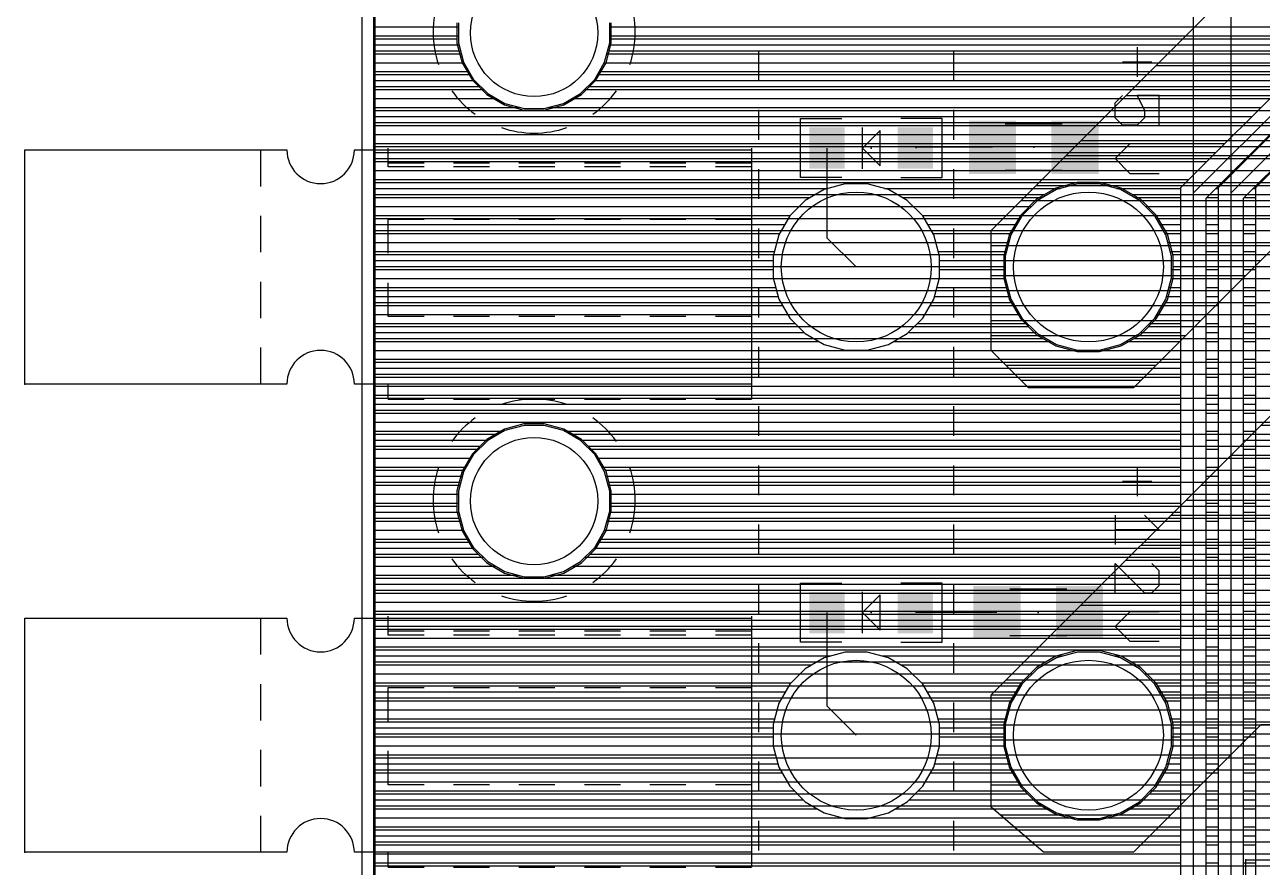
# Model space of a CAD drawing. Extents: x -0.45 to 6.54, y 0 to 7.98.
# Drawn here: x -0.45 to 1.202, y 5.31 to 6.435 of the extents above; entities that cross this region are included whole.
import ezdxf

# ---------------------------------------------------------------- set-up
doc = ezdxf.new("R2010")
doc.units = 0
for name, color, linetype in [('1', 22, 'CONTINUOUS'), ('15', 2, 'CONTINUOUS'), ('16', 175, 'CONTINUOUS'), ('17', 4, 'CONTINUOUS'), ('2', 3, 'CONTINUOUS'), ('20', 6, 'CONTINUOUS'), ('21', 253, 'CONTINUOUS'), ('23', 7, 'CONTINUOUS'), ('49', 253, 'CONTINUOUS'), ('51', 253, 'CONTINUOUS')]:
    doc.layers.add(name, color=color, linetype=linetype)

# ---------------------------------------------------------------- blocks, each defined once
blk = doc.blocks.new('RECT')
blk.add_solid([(-0.5, -0.5), (0.5, -0.5), (-0.5, 0.5), (0.5, 0.5)])
blk = doc.blocks.new('ROUNDP')
blk.add_circle((0, 0), 0.5)

msp = doc.modelspace()

# ---------------------------------------------------------------- linework, layer by layer
at = {"layer": '1'}
for p, q in [((0.84, 6.16), (1.19, 6.51)), ((1.1, 6.42), (1.742, 6.42)), ((1.08, 6.4), (1.762, 6.4)), ((1.06, 6.38), (1.774, 6.38)), ((1.04, 6.36), (1.774, 6.36)), ((1.02, 6.34), (1.774, 6.34)), ((1, 6.32), (1.774, 6.32)), ((0.98, 6.3), (1.774, 6.3)), ((0.96, 6.28), (1.772, 6.28)), ((0.620945, 6.27), (0.620945, 6.150305)), ((0.740055, 6.271), (0.739055, 6.27)), ((0.841882, 6.271), (0.740055, 6.271)), ((0.94, 6.26), (1.752, 6.26)), ((0.92, 6.24), (1.732, 6.24)), ((1.31, 6.23), (1.03, 5.95)), ((0.9, 6.22), (1.3, 6.22)), ((0.88, 6.2), (1.28, 6.2)), ((0.86, 6.18), (1.26, 6.18)), ((0.620945, 6.150305), (0.66, 6.11125)), ((0.84, 6), (0.84, 6.16)), ((0.84, 6.16), (1.24, 6.16)), ((0.84, 6.14), (1.22, 6.14)), ((0.84, 6.12), (1.2, 6.12)), ((0.84, 6.1), (1.18, 6.1)), ((0.84, 6.08), (1.16, 6.08)), ((0.84, 6.06), (1.14, 6.06)), ((0.84, 6.04), (1.12, 6.04)), ((0.84, 6.02), (1.1, 6.02)), ((0.89, 5.95), (0.84, 6)), ((0.84, 6), (1.08, 6)), ((0.86, 5.98), (1.06, 5.98)), ((0.84, 5.54), (1.25, 5.95)), ((0.88, 5.96), (1.04, 5.96)), ((1.03, 5.95), (0.89, 5.95)), ((1.2, 5.9), (1.64, 5.9)), ((1.18, 5.88), (1.66, 5.88)), ((1.16, 5.86), (1.68, 5.86)), ((1.14, 5.84), (1.7, 5.84)), ((1.12, 5.82), (1.72, 5.82)), ((1.1, 5.8), (1.74, 5.8)), ((1.08, 5.78), (1.76, 5.78)), ((1.06, 5.76), (1.774, 5.76)), ((1.04, 5.74), (1.774, 5.74)), ((1.02, 5.72), (1.774, 5.72)), ((1, 5.7), (1.774, 5.7)), ((0.98, 5.68), (1.774, 5.68)), ((0.620945, 5.65), (0.620945, 5.525305)), ((0.847882, 5.65), (0.739055, 5.65)), ((0.96, 5.66), (1.754, 5.66)), ((0.94, 5.64), (1.734, 5.64)), ((0.92, 5.62), (1.714, 5.62)), ((0.9, 5.6), (1.694, 5.6)), ((0.88, 5.58), (1.674, 5.58)), ((0.86, 5.56), (1.654, 5.56)), ((0.84, 5.39), (0.84, 5.54)), ((0.84, 5.54), (1.634, 5.54)), ((0.620945, 5.525305), (0.66, 5.48625)), ((0.84, 5.52), (1.614, 5.52)), ((0.84, 5.5), (1.594, 5.5)), ((1.2, 5.5), (1.03, 5.33)), ((1.594, 5.5), (1.2, 5.5)), ((0.84, 5.48), (1.18, 5.48)), ((0.84, 5.46), (1.16, 5.46)), ((0.84, 5.44), (1.14, 5.44)), ((0.84, 5.42), (1.12, 5.42)), ((0.84, 5.4), (1.1, 5.4)), ((0.91, 5.33), (0.84, 5.39)), ((0.851667, 5.38), (1.08, 5.38)), ((0.875, 5.36), (1.06, 5.36)), ((0.898333, 5.34), (1.04, 5.34)), ((1.03, 5.33), (0.91, 5.33))]:
    msp.add_line(p, q, dxfattribs=at)
at = {"layer": '15'}
for p, q in [((1.11, 7.44), (1.11, 0.75)), ((1.16, 7.41), (1.16, 1.38))]:
    msp.add_line(p, q, dxfattribs=at)
at = {"layer": '16'}
for p, q in [((0.018, 0.2), (0.018, 7.78)), ((0.018, 6.432), (0.127, 6.432)), ((0.127, 6.43731), (0.127, 6.41019)), ((0.333, 6.41019), (0.333, 6.43731)), ((0.333, 6.432), (6.362, 6.432)), ((0.018, 6.416), (0.127, 6.416)), ((0.127, 6.41019), (0.134019, 6.383993)), ((0.325981, 6.383993), (0.333, 6.41019)), ((0.333, 6.416), (6.362, 6.416)), ((0.018, 6.4), (0.12973, 6.4)), ((0.330269, 6.4), (6.362, 6.4)), ((0.018, 6.384), (0.134017, 6.384)), ((0.134019, 6.383993), (0.147579, 6.360507)), ((0.31242, 6.360507), (0.325981, 6.383993)), ((0.325982, 6.384), (6.362, 6.384)), ((0.018, 6.368), (0.143253, 6.368)), ((0.147579, 6.360507), (0.166757, 6.341329)), ((0.293243, 6.341329), (0.31242, 6.360507)), ((0.316747, 6.368), (6.362, 6.368)), ((0.018, 6.352), (0.156086, 6.352)), ((0.303914, 6.352), (6.362, 6.352)), ((0.018, 6.336), (0.175987, 6.336)), ((0.166757, 6.341329), (0.190243, 6.327769)), ((0.190243, 6.327769), (0.21644, 6.32075)), ((0.24356, 6.32075), (0.269757, 6.327769)), ((0.269757, 6.327769), (0.293243, 6.341329)), ((0.284012, 6.336), (6.362, 6.336)), ((0.018, 6.32), (6.362, 6.32)), ((0.21644, 6.32075), (0.24356, 6.32075)), ((0.018, 6.304), (6.362, 6.304)), ((0.018, 6.288), (6.362, 6.288)), ((0.018, 6.272), (6.362, 6.272)), ((0.018, 6.256), (6.362, 6.256)), ((0.018, 6.24), (6.362, 6.24)), ((0.018, 6.224), (0.954191, 6.224)), ((0.926384, 6.216549), (0.900616, 6.201672)), ((0.955123, 6.22425), (0.926384, 6.216549)), ((0.984877, 6.22425), (0.955123, 6.22425)), ((1.013616, 6.216549), (0.984877, 6.22425)), ((0.985809, 6.224), (6.362, 6.224)), ((1.039384, 6.201672), (1.013616, 6.216549)), ((0.018, 6.208), (0.911576, 6.208)), ((0.900616, 6.201672), (0.879578, 6.180634)), ((1.028424, 6.208), (1.797695, 6.208)), ((1.060422, 6.180634), (1.039384, 6.201672)), ((0.018, 6.192), (0.890944, 6.192)), ((0.879578, 6.180634), (0.864701, 6.154866)), ((1.049056, 6.192), (1.7915, 6.192)), ((1.075299, 6.154866), (1.060422, 6.180634)), ((0.018, 6.176), (0.876902, 6.176)), ((1.063098, 6.176), (1.794951, 6.176)), ((0.018, 6.16), (0.867665, 6.16)), ((0.864701, 6.154866), (0.857, 6.126127)), ((1.072335, 6.16), (1.899695, 6.16)), ((1.083, 6.126127), (1.075299, 6.154866)), ((0.018, 6.144), (0.861789, 6.144)), ((1.078211, 6.144), (1.8915, 6.144)), ((0.018, 6.128), (0.857502, 6.128)), ((0.857, 6.126127), (0.857, 6.096373)), ((1.082498, 6.128), (1.894122, 6.128)), ((1.083, 6.096373), (1.083, 6.126127)), ((0.018, 6.112), (0.857, 6.112)), ((0.018, 6.096), (0.8571, 6.096)), ((0.857, 6.096373), (0.864701, 6.067634)), ((1.075299, 6.067634), (1.083, 6.096373)), ((1.0829, 6.096), (6.362, 6.096)), ((1.083, 6.112), (1.913124, 6.112)), ((0.018, 6.08), (0.861387, 6.08)), ((1.078613, 6.08), (2.839189, 6.08)), ((0.018, 6.064), (0.866799, 6.064)), ((0.864701, 6.067634), (0.879578, 6.041866)), ((1.060422, 6.041866), (1.075299, 6.067634)), ((1.073201, 6.064), (2.823189, 6.064)), ((0.018, 6.048), (0.876036, 6.048)), ((1.063964, 6.048), (2.817, 6.048)), ((0.018, 6.032), (0.889444, 6.032)), ((0.879578, 6.041866), (0.900616, 6.020828)), ((1.039384, 6.020828), (1.060422, 6.041866)), ((1.050556, 6.032), (2.817, 6.032)), ((0.018, 6.016), (0.908978, 6.016)), ((0.900616, 6.020828), (0.926384, 6.005951)), ((1.013616, 6.005951), (1.039384, 6.020828)), ((1.031022, 6.016), (2.823189, 6.016)), ((0.018, 6), (0.948592, 6)), ((0.926384, 6.005951), (0.955123, 5.99825)), ((0.955123, 5.99825), (0.984877, 5.99825)), ((0.984877, 5.99825), (1.013616, 6.005951)), ((0.991408, 6), (2.839189, 6)), ((0.018, 5.984), (6.362, 5.984)), ((0.018, 5.968), (6.362, 5.968)), ((0.018, 5.952), (6.362, 5.952)), ((0.018, 5.936), (6.362, 5.936)), ((0.018, 5.92), (6.362, 5.92)), ((0.018, 5.904), (6.362, 5.904)), ((0.21644, 5.90175), (0.190243, 5.894731)), ((0.24356, 5.90175), (0.21644, 5.90175)), ((0.269757, 5.894731), (0.24356, 5.90175)), ((0.018, 5.888), (0.178586, 5.888)), ((0.166757, 5.88117), (0.147579, 5.861993)), ((0.190243, 5.894731), (0.166757, 5.88117)), ((0.293243, 5.88117), (0.269757, 5.894731)), ((0.281414, 5.888), (6.362, 5.888)), ((0.31242, 5.861993), (0.293243, 5.88117)), ((0.018, 5.872), (0.157586, 5.872)), ((0.302414, 5.872), (6.362, 5.872)), ((0.018, 5.856), (0.144119, 5.856)), ((0.147579, 5.861993), (0.134019, 5.838507)), ((0.325981, 5.838507), (0.31242, 5.861993)), ((0.315881, 5.856), (6.362, 5.856)), ((0.018, 5.84), (0.134882, 5.84)), ((0.134019, 5.838507), (0.127, 5.81231)), ((0.325118, 5.84), (6.362, 5.84)), ((0.333, 5.81231), (0.325981, 5.838507)), ((0.018, 5.824), (0.130132, 5.824)), ((0.329868, 5.824), (6.362, 5.824)), ((0.018, 5.808), (0.127, 5.808)), ((0.127, 5.81231), (0.127, 5.78519)), ((0.333, 5.78519), (0.333, 5.81231)), ((0.333, 5.808), (6.362, 5.808)), ((0.018, 5.792), (0.127, 5.792)), ((0.127, 5.78519), (0.134019, 5.758993)), ((0.325981, 5.758993), (0.333, 5.78519)), ((0.333, 5.792), (6.362, 5.792)), ((0.018, 5.776), (0.129462, 5.776)), ((0.330537, 5.776), (5.378296, 5.776)), ((0.018, 5.76), (0.13375, 5.76)), ((0.134019, 5.758993), (0.147579, 5.735507)), ((0.31242, 5.735507), (0.325981, 5.758993)), ((0.32625, 5.76), (5.363294, 5.76)), ((0.018, 5.744), (0.142676, 5.744)), ((0.147579, 5.735507), (0.166757, 5.716329)), ((0.293243, 5.716329), (0.31242, 5.735507)), ((0.317324, 5.744), (5.361637, 5.744)), ((0.018, 5.728), (0.155086, 5.728)), ((0.166757, 5.716329), (0.190243, 5.702769)), ((0.269757, 5.702769), (0.293243, 5.716329)), ((0.304914, 5.728), (5.371695, 5.728)), ((0.018, 5.712), (0.174255, 5.712)), ((0.190243, 5.702769), (0.21644, 5.69575)), ((0.24356, 5.69575), (0.269757, 5.702769)), ((0.285744, 5.712), (6.362, 5.712)), ((0.018, 5.696), (0.215507, 5.696)), ((0.21644, 5.69575), (0.24356, 5.69575)), ((0.244493, 5.696), (6.362, 5.696)), ((0.018, 5.68), (6.362, 5.68)), ((0.018, 5.664), (6.362, 5.664)), ((0.018, 5.648), (5.747695, 5.648)), ((0.018, 5.632), (5.7415, 5.632)), ((0.018, 5.616), (2.400655, 5.616)), ((0.018, 5.6), (1.799695, 5.6)), ((0.018, 5.584), (0.913308, 5.584)), ((0.926384, 5.591549), (0.900616, 5.576672)), ((0.955123, 5.59925), (0.926384, 5.591549)), ((0.984877, 5.59925), (0.955123, 5.59925)), ((1.013616, 5.591549), (0.984877, 5.59925)), ((1.039384, 5.576672), (1.013616, 5.591549)), ((1.026692, 5.584), (1.7915, 5.584)), ((0.018, 5.568), (0.891944, 5.568)), ((0.900616, 5.576672), (0.879578, 5.555634)), ((1.060422, 5.555634), (1.039384, 5.576672)), ((1.048056, 5.568), (1.794122, 5.568)), ((0.018, 5.552), (0.87748, 5.552)), ((0.879578, 5.555634), (0.864701, 5.529866)), ((1.075299, 5.529866), (1.060422, 5.555634)), ((1.06252, 5.552), (1.813124, 5.552)), ((0.018, 5.536), (0.868242, 5.536)), ((1.071758, 5.536), (1.885779, 5.536)), ((0.018, 5.52), (0.862057, 5.52)), ((0.864701, 5.529866), (0.857, 5.501127)), ((1.083, 5.501127), (1.075299, 5.529866)), ((1.077943, 5.52), (1.8815, 5.52)), ((0.018, 5.504), (0.85777, 5.504)), ((1.08223, 5.504), (1.885779, 5.504)), ((0.018, 5.488), (0.857, 5.488)), ((0.857, 5.501127), (0.857, 5.471373)), ((1.083, 5.471373), (1.083, 5.501127)), ((1.083, 5.488), (3.394122, 5.488)), ((0.018, 5.472), (0.857, 5.472)), ((0.857, 5.471373), (0.864701, 5.442634)), ((1.075299, 5.442634), (1.083, 5.471373)), ((1.083, 5.472), (3.413124, 5.472)), ((0.018, 5.456), (0.861119, 5.456)), ((1.078881, 5.456), (6.362, 5.456)), ((0.018, 5.44), (0.866221, 5.44)), ((0.864701, 5.442634), (0.879578, 5.416866)), ((1.060422, 5.416866), (1.075299, 5.442634)), ((1.073779, 5.44), (6.362, 5.44)), ((0.018, 5.424), (0.875459, 5.424)), ((1.064541, 5.424), (2.401584, 5.424)), ((0.018, 5.408), (0.888444, 5.408)), ((0.879578, 5.416866), (0.900616, 5.395828)), ((1.039384, 5.395828), (1.060422, 5.416866)), ((1.051556, 5.408), (2.385584, 5.408)), ((0.018, 5.392), (0.907246, 5.392)), ((0.900616, 5.395828), (0.926384, 5.380951)), ((1.013616, 5.380951), (1.039384, 5.395828)), ((1.032754, 5.392), (2.3745, 5.392)), ((0.018, 5.376), (0.94486, 5.376)), ((0.926384, 5.380951), (0.955123, 5.37325)), ((0.955123, 5.37325), (0.984877, 5.37325)), ((0.984877, 5.37325), (1.013616, 5.380951)), ((0.99514, 5.376), (2.3745, 5.376)), ((0.018, 5.36), (2.3745, 5.36)), ((0.018, 5.344), (2.3745, 5.344)), ((0.018, 5.328), (2.387083, 5.328)), ((0.018, 5.312), (2.403083, 5.312))]:
    msp.add_line(p, q, dxfattribs=at)
at = {"layer": '2'}
for p, q in [((0.016, 0.2), (0.016, 7.78)), ((1.372958, 6.497), (1.102958, 6.227)), ((1.38, 6.48), (1.11, 6.21)), ((1.127, 6.202958), (1.387042, 6.463)), ((1.388959, 6.463), (1.143, 6.217042)), ((1.4, 6.45), (1.16, 6.21)), ((0.016, 6.432), (0.129, 6.432)), ((0.129, 6.437047), (0.129, 6.410453)), ((0.331, 6.410453), (0.331, 6.437047)), ((0.331, 6.432), (1.307958, 6.432)), ((1.177, 6.202958), (1.407042, 6.433)), ((1.408959, 6.433), (1.193, 6.217042)), ((0.016, 6.42), (0.129, 6.42)), ((0.129, 6.410453), (0.135883, 6.384765)), ((0.324117, 6.384765), (0.331, 6.410453)), ((0.331, 6.42), (1.295958, 6.42)), ((0.016, 6.408), (0.129657, 6.408)), ((0.016, 6.396), (0.132873, 6.396)), ((0.327127, 6.396), (1.271958, 6.396)), ((0.330343, 6.408), (1.283958, 6.408)), ((0.016, 6.384), (0.136325, 6.384)), ((0.135883, 6.384765), (0.14918, 6.361734)), ((0.31082, 6.361734), (0.324117, 6.384765)), ((0.323675, 6.384), (1.259958, 6.384)), ((0.016, 6.372), (0.143253, 6.372)), ((0.14918, 6.361734), (0.167984, 6.34293)), ((0.292015, 6.34293), (0.31082, 6.361734)), ((0.316747, 6.372), (1.247958, 6.372)), ((0.016, 6.36), (0.150914, 6.36)), ((0.016, 6.348), (0.162914, 6.348)), ((0.297086, 6.348), (1.223958, 6.348)), ((0.309086, 6.36), (1.235958, 6.36)), ((0.016, 6.336), (0.179987, 6.336)), ((0.167984, 6.34293), (0.191015, 6.329633)), ((0.191015, 6.329633), (0.216703, 6.32275)), ((0.243297, 6.32275), (0.268984, 6.329633)), ((0.268984, 6.329633), (0.292015, 6.34293)), ((0.280012, 6.336), (1.211958, 6.336)), ((0.016, 6.324), (0.212038, 6.324)), ((0.016, 6.312), (1.187958, 6.312)), ((0.216703, 6.32275), (0.243297, 6.32275)), ((0.247962, 6.324), (1.199958, 6.324)), ((0.016, 6.3), (1.175958, 6.3)), ((0.016, 6.288), (1.163958, 6.288)), ((0.016, 6.276), (1.151958, 6.276)), ((0.016, 6.264), (1.139958, 6.264)), ((1.188042, 6.264), (1.189959, 6.264)), ((1.200042, 6.276), (1.201959, 6.276)), ((0.016, 6.252), (1.127958, 6.252)), ((1.176042, 6.252), (1.177959, 6.252)), ((0.016, 6.24), (1.115958, 6.24)), ((1.164042, 6.24), (1.165959, 6.24)), ((0.016, 6.228), (1.103958, 6.228)), ((0.016, 6.216), (0.622062, 6.216)), ((0.617156, 6.214685), (0.591844, 6.200072)), ((0.645386, 6.22225), (0.617156, 6.214685)), ((0.674613, 6.22225), (0.645386, 6.22225)), ((0.702844, 6.214685), (0.674613, 6.22225)), ((0.697938, 6.216), (0.932062, 6.216)), ((0.728156, 6.200072), (0.702844, 6.214685)), ((0.927156, 6.214685), (0.901844, 6.200072)), ((0.955386, 6.22225), (0.927156, 6.214685)), ((0.984613, 6.22225), (0.955386, 6.22225)), ((1.012844, 6.214685), (0.984613, 6.22225)), ((1.007938, 6.216), (1.093, 6.216)), ((1.038156, 6.200072), (1.012844, 6.214685)), ((1.102958, 6.227), (1.093, 6.217042)), ((1.093, 6.217042), (1.093, 5.237042)), ((1.140042, 6.216), (1.143, 6.216)), ((1.143, 6.217042), (1.143, 4.577042)), ((1.152042, 6.228), (1.153959, 6.228)), ((1.190042, 6.216), (1.193, 6.216)), ((1.193, 6.217042), (1.193, 4.013459)), ((0.016, 6.204), (0.598648, 6.204)), ((0.591844, 6.200072), (0.571178, 6.179406)), ((0.721352, 6.204), (0.908648, 6.204)), ((0.748822, 6.179406), (0.728156, 6.200072)), ((0.901844, 6.200072), (0.881178, 6.179406)), ((1.031352, 6.204), (1.093, 6.204)), ((1.058822, 6.179406), (1.038156, 6.200072)), ((1.11, 6.21), (1.11, 5.23)), ((1.127, 5.222958), (1.127, 6.202958)), ((1.128042, 6.204), (1.143, 6.204)), ((1.16, 6.21), (1.16, 4.57)), ((1.177, 4.562958), (1.177, 6.202958)), ((1.178042, 6.204), (1.193, 6.204)), ((0.016, 6.192), (0.583772, 6.192)), ((0.016, 6.18), (0.571772, 6.18)), ((0.571178, 6.179406), (0.556564, 6.154094)), ((0.736227, 6.192), (0.893772, 6.192)), ((0.748227, 6.18), (0.881772, 6.18)), ((0.763435, 6.154094), (0.748822, 6.179406)), ((0.881178, 6.179406), (0.866564, 6.154094)), ((1.046227, 6.192), (1.093, 6.192)), ((1.058227, 6.18), (1.093, 6.18)), ((1.073435, 6.154094), (1.058822, 6.179406)), ((1.127, 6.192), (1.143, 6.192)), ((1.127, 6.18), (1.143, 6.18)), ((1.177, 6.192), (1.193, 6.192)), ((1.177, 6.18), (1.193, 6.18)), ((0.016, 6.168), (0.564593, 6.168)), ((0.755407, 6.168), (0.874593, 6.168)), ((1.065407, 6.168), (1.093, 6.168)), ((1.127, 6.168), (1.143, 6.168)), ((1.177, 6.168), (1.193, 6.168)), ((0.016, 6.156), (0.557665, 6.156)), ((0.556564, 6.154094), (0.549, 6.125863)), ((0.762335, 6.156), (0.867665, 6.156)), ((0.771, 6.125863), (0.763435, 6.154094)), ((0.866564, 6.154094), (0.859, 6.125863)), ((1.072335, 6.156), (1.093, 6.156)), ((1.081, 6.125863), (1.073435, 6.154094)), ((1.127, 6.156), (1.143, 6.156)), ((1.177, 6.156), (1.193, 6.156)), ((0.016, 6.144), (0.55386, 6.144)), ((0.016, 6.132), (0.550644, 6.132)), ((0.76614, 6.144), (0.86386, 6.144)), ((0.769356, 6.132), (0.860644, 6.132)), ((1.07614, 6.144), (1.093, 6.144)), ((1.079356, 6.132), (1.093, 6.132)), ((1.127, 6.144), (1.143, 6.144)), ((1.127, 6.132), (1.143, 6.132)), ((1.177, 6.144), (1.193, 6.144)), ((1.177, 6.132), (1.193, 6.132)), ((0.016, 6.12), (0.549, 6.12)), ((0.549, 6.125863), (0.549, 6.096636)), ((0.771, 6.096636), (0.771, 6.125863)), ((0.771, 6.12), (0.859, 6.12)), ((0.859, 6.125863), (0.859, 6.096636)), ((1.081, 6.096636), (1.081, 6.125863)), ((1.081, 6.12), (1.093, 6.12)), ((1.127, 6.12), (1.143, 6.12)), ((1.177, 6.12), (1.193, 6.12)), ((0.016, 6.108), (0.549, 6.108)), ((0.016, 6.096), (0.549171, 6.096)), ((0.549, 6.096636), (0.556564, 6.068406)), ((0.763435, 6.068406), (0.771, 6.096636)), ((0.770829, 6.096), (0.859171, 6.096)), ((0.771, 6.108), (0.859, 6.108)), ((0.859, 6.096636), (0.866564, 6.068406)), ((1.073435, 6.068406), (1.081, 6.096636)), ((1.080829, 6.096), (1.093, 6.096)), ((1.081, 6.108), (1.093, 6.108)), ((1.127, 6.108), (1.143, 6.108)), ((1.127, 6.096), (1.143, 6.096)), ((1.177, 6.108), (1.193, 6.108)), ((1.177, 6.096), (1.193, 6.096)), ((0.016, 6.084), (0.552386, 6.084)), ((0.767614, 6.084), (0.862386, 6.084)), ((1.077614, 6.084), (1.093, 6.084)), ((1.127, 6.084), (1.143, 6.084)), ((1.177, 6.084), (1.193, 6.084)), ((0.016, 6.072), (0.555601, 6.072)), ((0.556564, 6.068406), (0.571178, 6.043094)), ((0.748822, 6.043094), (0.763435, 6.068406)), ((0.764398, 6.072), (0.865601, 6.072)), ((0.866564, 6.068406), (0.881178, 6.043094)), ((1.058822, 6.043094), (1.073435, 6.068406)), ((1.074398, 6.072), (1.093, 6.072)), ((1.127, 6.072), (1.143, 6.072)), ((1.177, 6.072), (1.193, 6.072)), ((0.016, 6.06), (0.561417, 6.06)), ((0.016, 6.048), (0.568346, 6.048)), ((0.751654, 6.048), (0.878346, 6.048)), ((0.758582, 6.06), (0.871417, 6.06)), ((1.061654, 6.048), (1.093, 6.048)), ((1.068582, 6.06), (1.093, 6.06)), ((1.127, 6.06), (1.143, 6.06)), ((1.127, 6.048), (1.143, 6.048)), ((1.177, 6.06), (1.193, 6.06)), ((1.177, 6.048), (1.193, 6.048)), ((0.016, 6.036), (0.578272, 6.036)), ((0.571178, 6.043094), (0.591844, 6.022428)), ((0.728156, 6.022428), (0.748822, 6.043094)), ((0.741728, 6.036), (0.888272, 6.036)), ((0.881178, 6.043094), (0.901844, 6.022428)), ((1.038156, 6.022428), (1.058822, 6.043094)), ((1.051728, 6.036), (1.093, 6.036)), ((1.127, 6.036), (1.143, 6.036)), ((1.177, 6.036), (1.193, 6.036)), ((0.016, 6.024), (0.590272, 6.024)), ((0.591844, 6.022428), (0.617156, 6.007814)), ((0.702844, 6.007814), (0.728156, 6.022428)), ((0.729728, 6.024), (0.900272, 6.024)), ((0.901844, 6.022428), (0.927156, 6.007814)), ((1.012844, 6.007814), (1.038156, 6.022428)), ((1.039728, 6.024), (1.093, 6.024)), ((1.127, 6.024), (1.143, 6.024)), ((1.177, 6.024), (1.193, 6.024)), ((0.016, 6.012), (0.609906, 6.012)), ((0.016, 6), (1.093, 6)), ((0.617156, 6.007814), (0.645386, 6.00025)), ((0.645386, 6.00025), (0.674613, 6.00025)), ((0.674613, 6.00025), (0.702844, 6.007814)), ((0.710094, 6.012), (0.919906, 6.012)), ((0.927156, 6.007814), (0.955386, 6.00025)), ((0.955386, 6.00025), (0.984613, 6.00025)), ((0.984613, 6.00025), (1.012844, 6.007814)), ((1.020094, 6.012), (1.093, 6.012)), ((1.127, 6.012), (1.143, 6.012)), ((1.127, 6), (1.143, 6)), ((1.177, 6.012), (1.193, 6.012)), ((1.177, 6), (1.193, 6)), ((0.016, 5.988), (1.093, 5.988)), ((1.127, 5.988), (1.143, 5.988)), ((1.177, 5.988), (1.193, 5.988)), ((0.016, 5.976), (1.093, 5.976)), ((0.016, 5.964), (1.093, 5.964)), ((1.127, 5.976), (1.143, 5.976)), ((1.127, 5.964), (1.143, 5.964)), ((1.177, 5.976), (1.193, 5.976)), ((1.177, 5.964), (1.193, 5.964)), ((0.016, 5.952), (1.093, 5.952)), ((1.127, 5.952), (1.143, 5.952)), ((1.177, 5.952), (1.193, 5.952)), ((0.016, 5.94), (1.093, 5.94)), ((1.127, 5.94), (1.143, 5.94)), ((1.177, 5.94), (1.193, 5.94)), ((0.016, 5.928), (1.093, 5.928)), ((0.016, 5.916), (1.093, 5.916)), ((1.127, 5.928), (1.143, 5.928)), ((1.127, 5.916), (1.143, 5.916)), ((1.177, 5.928), (1.193, 5.928)), ((1.177, 5.916), (1.193, 5.916)), ((0.016, 5.904), (1.093, 5.904)), ((0.216703, 5.89975), (0.191015, 5.892867)), ((0.243297, 5.89975), (0.216703, 5.89975)), ((0.268984, 5.892867), (0.243297, 5.89975)), ((1.127, 5.904), (1.143, 5.904)), ((1.177, 5.904), (1.193, 5.904)), ((0.016, 5.892), (0.189514, 5.892)), ((0.191015, 5.892867), (0.167984, 5.87957)), ((0.292015, 5.87957), (0.268984, 5.892867)), ((0.270486, 5.892), (1.093, 5.892)), ((1.127, 5.892), (1.143, 5.892)), ((1.177, 5.892), (1.193, 5.892)), ((0.016, 5.88), (0.168729, 5.88)), ((0.016, 5.868), (0.156414, 5.868)), ((0.167984, 5.87957), (0.14918, 5.860765)), ((0.291271, 5.88), (1.093, 5.88)), ((0.31082, 5.860765), (0.292015, 5.87957)), ((0.303585, 5.868), (1.093, 5.868)), ((1.127, 5.88), (1.143, 5.88)), ((1.127, 5.868), (1.143, 5.868)), ((1.177, 5.88), (1.193, 5.88)), ((1.177, 5.868), (1.193, 5.868)), ((0.016, 5.856), (0.146429, 5.856)), ((0.14918, 5.860765), (0.135883, 5.837734)), ((0.324117, 5.837734), (0.31082, 5.860765)), ((0.313571, 5.856), (1.093, 5.856)), ((1.127, 5.856), (1.143, 5.856)), ((1.177, 5.856), (1.193, 5.856)), ((0.016, 5.844), (0.1395, 5.844)), ((0.016, 5.832), (0.134346, 5.832)), ((0.135883, 5.837734), (0.129, 5.812047)), ((0.3205, 5.844), (1.093, 5.844)), ((0.331, 5.812047), (0.324117, 5.837734)), ((0.325654, 5.832), (1.093, 5.832)), ((1.127, 5.844), (1.143, 5.844)), ((1.127, 5.832), (1.143, 5.832)), ((1.177, 5.844), (1.193, 5.844)), ((1.177, 5.832), (1.193, 5.832)), ((0.016, 5.82), (0.131131, 5.82)), ((0.328869, 5.82), (1.093, 5.82)), ((1.127, 5.82), (1.143, 5.82)), ((1.177, 5.82), (1.193, 5.82)), ((0.016, 5.808), (0.129, 5.808)), ((0.129, 5.812047), (0.129, 5.785453)), ((0.331, 5.785453), (0.331, 5.812047)), ((0.331, 5.808), (1.093, 5.808)), ((1.127, 5.808), (1.143, 5.808)), ((1.177, 5.808), (1.193, 5.808)), ((0.016, 5.796), (0.129, 5.796)), ((0.016, 5.784), (0.129389, 5.784)), ((0.129, 5.785453), (0.135883, 5.759765)), ((0.324117, 5.759765), (0.331, 5.785453)), ((0.33061, 5.784), (1.093, 5.784)), ((0.331, 5.796), (1.093, 5.796)), ((1.127, 5.796), (1.143, 5.796)), ((1.127, 5.784), (1.143, 5.784)), ((1.177, 5.796), (1.193, 5.796)), ((1.177, 5.784), (1.193, 5.784)), ((0.016, 5.772), (0.132605, 5.772)), ((0.327395, 5.772), (1.093, 5.772)), ((1.127, 5.772), (1.143, 5.772)), ((1.177, 5.772), (1.193, 5.772)), ((0.016, 5.76), (0.13582, 5.76)), ((0.135883, 5.759765), (0.14918, 5.736734)), ((0.31082, 5.736734), (0.324117, 5.759765)), ((0.32418, 5.76), (1.093, 5.76)), ((1.127, 5.76), (1.143, 5.76)), ((1.177, 5.76), (1.193, 5.76)), ((0.016, 5.748), (0.142676, 5.748)), ((0.016, 5.736), (0.149914, 5.736)), ((0.14918, 5.736734), (0.167984, 5.71793)), ((0.292015, 5.71793), (0.31082, 5.736734)), ((0.310086, 5.736), (1.093, 5.736)), ((0.317324, 5.748), (1.093, 5.748)), ((1.127, 5.748), (1.143, 5.748)), ((1.127, 5.736), (1.143, 5.736)), ((1.177, 5.748), (1.193, 5.748)), ((1.177, 5.736), (1.193, 5.736)), ((0.016, 5.724), (0.161914, 5.724)), ((0.167984, 5.71793), (0.191015, 5.704633)), ((0.268984, 5.704633), (0.292015, 5.71793)), ((0.298086, 5.724), (1.093, 5.724)), ((1.127, 5.724), (1.143, 5.724)), ((1.177, 5.724), (1.193, 5.724)), ((0.016, 5.712), (0.178255, 5.712)), ((0.016, 5.7), (0.208306, 5.7)), ((0.191015, 5.704633), (0.216703, 5.69775)), ((0.243297, 5.69775), (0.268984, 5.704633)), ((0.251694, 5.7), (1.093, 5.7)), ((0.281744, 5.712), (1.093, 5.712)), ((1.127, 5.712), (1.143, 5.712)), ((1.127, 5.7), (1.143, 5.7)), ((1.177, 5.712), (1.193, 5.712)), ((1.177, 5.7), (1.193, 5.7)), ((0.016, 5.688), (1.093, 5.688)), ((0.216703, 5.69775), (0.243297, 5.69775)), ((1.127, 5.688), (1.143, 5.688)), ((1.177, 5.688), (1.193, 5.688)), ((0.016, 5.676), (1.093, 5.676)), ((1.127, 5.676), (1.143, 5.676)), ((1.177, 5.676), (1.193, 5.676)), ((0.016, 5.664), (1.093, 5.664)), ((0.016, 5.652), (1.093, 5.652)), ((1.127, 5.664), (1.143, 5.664)), ((1.127, 5.652), (1.143, 5.652)), ((1.177, 5.664), (1.193, 5.664)), ((1.177, 5.652), (1.193, 5.652)), ((0.016, 5.64), (1.093, 5.64)), ((1.127, 5.64), (1.143, 5.64)), ((1.177, 5.64), (1.193, 5.64)), ((0.016, 5.628), (1.093, 5.628)), ((1.127, 5.628), (1.143, 5.628)), ((1.177, 5.628), (1.193, 5.628)), ((0.016, 5.616), (1.093, 5.616)), ((0.016, 5.604), (1.093, 5.604)), ((1.127, 5.616), (1.143, 5.616)), ((1.127, 5.604), (1.143, 5.604)), ((1.177, 5.616), (1.193, 5.616)), ((1.177, 5.604), (1.193, 5.604)), ((0.016, 5.592), (0.625794, 5.592)), ((0.617156, 5.589685), (0.591844, 5.575072)), ((0.645386, 5.59725), (0.617156, 5.589685)), ((0.674613, 5.59725), (0.645386, 5.59725)), ((0.702844, 5.589685), (0.674613, 5.59725)), ((0.694206, 5.592), (0.935794, 5.592)), ((0.728156, 5.575072), (0.702844, 5.589685)), ((0.927156, 5.589685), (0.901844, 5.575072)), ((0.955386, 5.59725), (0.927156, 5.589685)), ((0.984613, 5.59725), (0.955386, 5.59725)), ((1.012844, 5.589685), (0.984613, 5.59725)), ((1.004206, 5.592), (1.093, 5.592)), ((1.038156, 5.575072), (1.012844, 5.589685)), ((1.127, 5.592), (1.143, 5.592)), ((1.177, 5.592), (1.193, 5.592)), ((0.016, 5.58), (0.60038, 5.58)), ((0.016, 5.568), (0.584772, 5.568)), ((0.591844, 5.575072), (0.571178, 5.554406)), ((0.71962, 5.58), (0.91038, 5.58)), ((0.748822, 5.554406), (0.728156, 5.575072)), ((0.735227, 5.568), (0.894772, 5.568)), ((0.901844, 5.575072), (0.881178, 5.554406)), ((1.02962, 5.58), (1.093, 5.58)), ((1.058822, 5.554406), (1.038156, 5.575072)), ((1.045227, 5.568), (1.093, 5.568)), ((1.127, 5.58), (1.143, 5.58)), ((1.127, 5.568), (1.143, 5.568)), ((1.177, 5.58), (1.193, 5.58)), ((1.177, 5.568), (1.193, 5.568)), ((0.016, 5.556), (0.572772, 5.556)), ((0.571178, 5.554406), (0.556564, 5.529094)), ((0.747227, 5.556), (0.882772, 5.556)), ((0.763435, 5.529094), (0.748822, 5.554406)), ((0.881178, 5.554406), (0.866564, 5.529094)), ((1.057227, 5.556), (1.093, 5.556)), ((1.073435, 5.529094), (1.058822, 5.554406)), ((1.127, 5.556), (1.143, 5.556)), ((1.177, 5.556), (1.193, 5.556)), ((0.016, 5.544), (0.56517, 5.544)), ((0.75483, 5.544), (0.87517, 5.544)), ((1.06483, 5.544), (1.093, 5.544)), ((1.127, 5.544), (1.143, 5.544)), ((1.177, 5.544), (1.193, 5.544)), ((0.016, 5.532), (0.558242, 5.532)), ((0.016, 5.52), (0.554128, 5.52)), ((0.556564, 5.529094), (0.549, 5.500863)), ((0.761758, 5.532), (0.868242, 5.532)), ((0.771, 5.500863), (0.763435, 5.529094)), ((0.765872, 5.52), (0.864128, 5.52)), ((0.866564, 5.529094), (0.859, 5.500863)), ((1.071758, 5.532), (1.093, 5.532)), ((1.081, 5.500863), (1.073435, 5.529094)), ((1.075872, 5.52), (1.093, 5.52)), ((1.127, 5.532), (1.143, 5.532)), ((1.127, 5.52), (1.143, 5.52)), ((1.177, 5.532), (1.193, 5.532)), ((1.177, 5.52), (1.193, 5.52)), ((0.016, 5.508), (0.550912, 5.508)), ((0.769088, 5.508), (0.860912, 5.508)), ((1.079088, 5.508), (1.093, 5.508)), ((1.127, 5.508), (1.143, 5.508)), ((1.177, 5.508), (1.193, 5.508)), ((0.016, 5.496), (0.549, 5.496)), ((0.549, 5.500863), (0.549, 5.471636)), ((0.771, 5.471636), (0.771, 5.500863)), ((0.771, 5.496), (0.859, 5.496)), ((0.859, 5.500863), (0.859, 5.471636)), ((1.081, 5.471636), (1.081, 5.500863)), ((1.081, 5.496), (1.093, 5.496)), ((1.127, 5.496), (1.143, 5.496)), ((1.177, 5.496), (1.193, 5.496)), ((0.016, 5.484), (0.549, 5.484)), ((0.016, 5.472), (0.549, 5.472)), ((0.549, 5.471636), (0.556564, 5.443406)), ((0.763435, 5.443406), (0.771, 5.471636)), ((0.771, 5.484), (0.859, 5.484)), ((0.771, 5.472), (0.859, 5.472)), ((0.859, 5.471636), (0.866564, 5.443406)), ((1.073435, 5.443406), (1.081, 5.471636)), ((1.081, 5.484), (1.093, 5.484)), ((1.081, 5.472), (1.093, 5.472)), ((1.127, 5.484), (1.143, 5.484)), ((1.127, 5.472), (1.143, 5.472)), ((1.177, 5.484), (1.193, 5.484)), ((1.177, 5.472), (1.193, 5.472)), ((0.016, 5.46), (0.552118, 5.46)), ((0.767882, 5.46), (0.862118, 5.46)), ((1.077882, 5.46), (1.093, 5.46)), ((1.127, 5.46), (1.143, 5.46)), ((1.177, 5.46), (1.193, 5.46)), ((0.016, 5.448), (0.555333, 5.448)), ((0.016, 5.436), (0.56084, 5.436)), ((0.556564, 5.443406), (0.571178, 5.418094)), ((0.748822, 5.418094), (0.763435, 5.443406)), ((0.75916, 5.436), (0.87084, 5.436)), ((0.764666, 5.448), (0.865333, 5.448)), ((0.866564, 5.443406), (0.881178, 5.418094)), ((1.058822, 5.418094), (1.073435, 5.443406)), ((1.06916, 5.436), (1.093, 5.436)), ((1.074666, 5.448), (1.093, 5.448)), ((1.127, 5.448), (1.143, 5.448)), ((1.127, 5.436), (1.143, 5.436)), ((1.177, 5.448), (1.193, 5.448)), ((1.177, 5.436), (1.193, 5.436)), ((0.016, 5.424), (0.567768, 5.424)), ((0.752232, 5.424), (0.877768, 5.424)), ((1.062232, 5.424), (1.093, 5.424)), ((1.127, 5.424), (1.143, 5.424)), ((1.177, 5.424), (1.193, 5.424)), ((0.016, 5.412), (0.577272, 5.412)), ((0.571178, 5.418094), (0.591844, 5.397428)), ((0.728156, 5.397428), (0.748822, 5.418094)), ((0.742728, 5.412), (0.887272, 5.412)), ((0.881178, 5.418094), (0.901844, 5.397428)), ((1.038156, 5.397428), (1.058822, 5.418094)), ((1.052728, 5.412), (1.093, 5.412)), ((1.127, 5.412), (1.143, 5.412)), ((1.177, 5.412), (1.193, 5.412)), ((0.016, 5.4), (0.589272, 5.4)), ((0.016, 5.388), (0.608174, 5.388)), ((0.591844, 5.397428), (0.617156, 5.382814)), ((0.702844, 5.382814), (0.728156, 5.397428)), ((0.711826, 5.388), (0.918174, 5.388)), ((0.730728, 5.4), (0.899272, 5.4)), ((0.901844, 5.397428), (0.927156, 5.382814)), ((1.012844, 5.382814), (1.038156, 5.397428)), ((1.021826, 5.388), (1.093, 5.388)), ((1.040728, 5.4), (1.093, 5.4)), ((1.127, 5.4), (1.143, 5.4)), ((1.127, 5.388), (1.143, 5.388)), ((1.177, 5.4), (1.193, 5.4)), ((1.177, 5.388), (1.193, 5.388)), ((0.016, 5.376), (0.642587, 5.376)), ((0.617156, 5.382814), (0.645386, 5.37525)), ((0.645386, 5.37525), (0.674613, 5.37525)), ((0.674613, 5.37525), (0.702844, 5.382814)), ((0.677412, 5.376), (0.952587, 5.376)), ((0.927156, 5.382814), (0.955386, 5.37525)), ((0.955386, 5.37525), (0.984613, 5.37525)), ((0.984613, 5.37525), (1.012844, 5.382814)), ((0.987412, 5.376), (1.093, 5.376)), ((1.127, 5.376), (1.143, 5.376)), ((1.177, 5.376), (1.193, 5.376)), ((0.016, 5.364), (1.093, 5.364)), ((1.127, 5.364), (1.143, 5.364)), ((1.177, 5.364), (1.193, 5.364)), ((0.016, 5.352), (1.093, 5.352)), ((0.016, 5.34), (1.093, 5.34)), ((1.127, 5.352), (1.143, 5.352)), ((1.127, 5.34), (1.143, 5.34)), ((1.177, 5.352), (1.193, 5.352)), ((1.177, 5.34), (1.193, 5.34)), ((0.016, 5.328), (1.093, 5.328)), ((1.127, 5.328), (1.143, 5.328)), ((1.177, 5.328), (1.193, 5.328)), ((0.016, 5.316), (1.093, 5.316)), ((1.127, 5.316), (1.143, 5.316)), ((1.177, 5.316), (1.193, 5.316))]:
    msp.add_line(p, q, dxfattribs=at)
at = {"layer": '20'}
msp.add_line((0, 7.78), (0, 0.2), dxfattribs=at)
for centre in [(0.23, 6.42375), (0.23, 5.79875)]:
    msp.add_circle(centre, 0.085, dxfattribs=at)
at = {"layer": '21'}
for p, q in [((0.53, 6.4), (0.59042, 6.4)), ((0.53, 6.360287), (0.53, 6.4)), ((0.62979, 6.4), (0.69021, 6.4)), ((0.72958, 6.4), (0.79, 6.4)), ((0.79, 6.4), (0.79, 6.360287)), ((1.035025, 6.4045), (1.035025, 6.365133)), ((1.054709, 6.384817), (1.015342, 6.384817)), ((1.0055, 6.330203), (1.015342, 6.340045)), ((1.0055, 6.31052), (1.0055, 6.330203)), ((1.06455, 6.340045), (1.035025, 6.340045)), ((1.035025, 6.340045), (1.044867, 6.320362)), ((1.06455, 6.300678), (1.06455, 6.340045)), ((0.53, 6.281205), (0.53, 6.320917)), ((0.79, 6.320917), (0.79, 6.281205)), ((1.044867, 6.320362), (1.044867, 6.31052)), ((0.585512, 6.23063), (0.585512, 6.30937)), ((0.585512, 6.30937), (0.64063, 6.30937)), ((0.668189, 6.27), (0.668189, 6.297559)), ((0.774488, 6.30937), (0.71937, 6.30937)), ((0.774488, 6.23063), (0.774488, 6.30937)), ((1.015342, 6.300678), (1.0055, 6.31052)), ((1.035025, 6.300678), (1.015342, 6.300678)), ((1.044867, 6.31052), (1.035025, 6.300678)), ((0.691811, 6.293622), (0.668189, 6.27)), ((0.691811, 6.246378), (0.691811, 6.293622)), ((0.668189, 6.242441), (0.668189, 6.27)), ((0.668189, 6.27), (0.691811, 6.246378)), ((1.025183, 6.27559), (1.0055, 6.255907)), ((1.06455, 6.27559), (1.025183, 6.27559)), ((1.0055, 6.255907), (1.025183, 6.236223)), ((0.53, 6.202122), (0.53, 6.241835)), ((0.64063, 6.23063), (0.585512, 6.23063)), ((0.71937, 6.23063), (0.774488, 6.23063)), ((0.79, 6.241835), (0.79, 6.202122)), ((1.025183, 6.236223), (1.06455, 6.236223)), ((0.53, 6.123039), (0.53, 6.162752)), ((0.79, 6.162752), (0.79, 6.123039)), ((0.53, 6.043956), (0.53, 6.083669)), ((0.79, 6.083669), (0.79, 6.043956)), ((0.53, 5.964874), (0.53, 6.004586)), ((0.79, 6.004586), (0.79, 5.964874)), ((0.53, 5.885791), (0.53, 5.925504)), ((0.79, 5.925504), (0.79, 5.885791)), ((0.53, 5.806708), (0.53, 5.846421)), ((0.79, 5.846421), (0.79, 5.806708)), ((1.035025, 5.8445), (1.035025, 5.805133)), ((1.054709, 5.824817), (1.015342, 5.824817)), ((0.53, 5.727625), (0.53, 5.767338)), ((0.79, 5.767338), (0.79, 5.727625)), ((1.0055, 5.780045), (1.0055, 5.740678)), ((1.044867, 5.780045), (1.06455, 5.760362)), ((1.06455, 5.760362), (1.0055, 5.760362)), ((1.0055, 5.676223), (1.0055, 5.71559)), ((1.0055, 5.71559), (1.044867, 5.676223)), ((1.06455, 5.705748), (1.054709, 5.71559)), ((1.06455, 5.686065), (1.06455, 5.705748)), ((0.53, 5.648543), (0.53, 5.688255)), ((0.585512, 5.61063), (0.585512, 5.68937)), ((0.585512, 5.68937), (0.64063, 5.68937)), ((0.774488, 5.68937), (0.71937, 5.68937)), ((0.774488, 5.61063), (0.774488, 5.68937)), ((0.79, 5.688255), (0.79, 5.648543)), ((1.054709, 5.676223), (1.06455, 5.686065)), ((0.668189, 5.65), (0.668189, 5.677559)), ((0.691811, 5.673622), (0.668189, 5.65)), ((0.691811, 5.626378), (0.691811, 5.673622)), ((1.044867, 5.676223), (1.054709, 5.676223)), ((0.668189, 5.622441), (0.668189, 5.65)), ((0.668189, 5.65), (0.691811, 5.626378)), ((1.025183, 5.651135), (1.0055, 5.631452)), ((1.06455, 5.651135), (1.025183, 5.651135)), ((1.0055, 5.631452), (1.025183, 5.611768)), ((0.53, 5.56946), (0.53, 5.609173)), ((0.64063, 5.61063), (0.585512, 5.61063)), ((0.71937, 5.61063), (0.774488, 5.61063)), ((0.79, 5.609173), (0.79, 5.56946)), ((1.025183, 5.611768), (1.06455, 5.611768)), ((0.53, 5.490377), (0.53, 5.53009)), ((0.79, 5.53009), (0.79, 5.490377)), ((0.53, 5.411295), (0.53, 5.451007)), ((0.79, 5.451007), (0.79, 5.411295)), ((0.53, 5.332212), (0.53, 5.371925)), ((0.79, 5.371925), (0.79, 5.332212)), ((1.179882, 5.32), (1.540118, 5.32)), ((1.18, 4.92), (1.18, 5.32)), ((1.18, 5.32), (1.235, 5.32))]:
    msp.add_line(p, q, dxfattribs=at)
at = {"layer": '23'}
for p in [(0.68, 6.27), (0.897, 6.271), (-0.45, 5.955), (-0.45, 5.955), (0.68, 5.65), (0.903, 5.65), (-0.45, 5.33), (-0.45, 5.33), (1.18, 5.32)]:
    msp.add_point(p, dxfattribs=at)
at = {"layer": '49'}
for p, q in [((0.035, 6.25), (0.035, 6.27)), ((0.035, 6.245), (0.035, 6.265)), ((0.035, 6.245), (0.035, 6.265)), ((0.52, 6.27), (0.52, 6.25)), ((0.52, 6.265), (0.52, 6.245)), ((0.52, 6.265), (0.52, 6.245)), ((0.083025, 6.25), (0.035, 6.25)), ((0.083025, 6.245), (0.035, 6.245)), ((0.083025, 6.245), (0.035, 6.245)), ((0.17042, 6.25), (0.122395, 6.25)), ((0.17042, 6.245), (0.122395, 6.245)), ((0.17042, 6.245), (0.122395, 6.245)), ((0.257815, 6.25), (0.20979, 6.25)), ((0.257815, 6.245), (0.20979, 6.245)), ((0.257815, 6.245), (0.20979, 6.245)), ((0.34521, 6.25), (0.297185, 6.25)), ((0.34521, 6.245), (0.297185, 6.245)), ((0.34521, 6.245), (0.297185, 6.245)), ((0.432605, 6.25), (0.38458, 6.25)), ((0.432605, 6.245), (0.38458, 6.245)), ((0.432605, 6.245), (0.38458, 6.245)), ((0.52, 6.25), (0.471975, 6.25)), ((0.52, 6.245), (0.471975, 6.245)), ((0.52, 6.245), (0.471975, 6.245)), ((0.035, 6.129685), (0.035, 6.175)), ((0.035, 6.175), (0.083025, 6.175)), ((0.035, 6.129685), (0.035, 6.175)), ((0.035, 6.175), (0.083025, 6.175)), ((0.122395, 6.175), (0.17042, 6.175)), ((0.122395, 6.175), (0.17042, 6.175)), ((0.20979, 6.175), (0.257815, 6.175)), ((0.20979, 6.175), (0.257815, 6.175)), ((0.297185, 6.175), (0.34521, 6.175)), ((0.297185, 6.175), (0.34521, 6.175)), ((0.38458, 6.175), (0.432605, 6.175)), ((0.38458, 6.175), (0.432605, 6.175)), ((0.471975, 6.175), (0.52, 6.175)), ((0.471975, 6.175), (0.52, 6.175)), ((0.035, 6.045), (0.035, 6.090315)), ((0.035, 6.045), (0.035, 6.090315)), ((0.083025, 6.045), (0.035, 6.045)), ((0.083025, 6.045), (0.035, 6.045)), ((0.17042, 6.045), (0.122395, 6.045)), ((0.17042, 6.045), (0.122395, 6.045)), ((0.257815, 6.045), (0.20979, 6.045)), ((0.257815, 6.045), (0.20979, 6.045)), ((0.34521, 6.045), (0.297185, 6.045)), ((0.34521, 6.045), (0.297185, 6.045)), ((0.432605, 6.045), (0.38458, 6.045)), ((0.432605, 6.045), (0.38458, 6.045)), ((0.52, 6.045), (0.471975, 6.045)), ((0.52, 6.045), (0.471975, 6.045)), ((0.035, 5.935), (0.035, 5.955)), ((0.035, 5.935), (0.035, 5.955)), ((0.035, 5.935), (0.035, 5.955)), ((0.52, 5.955), (0.52, 5.935)), ((0.52, 5.955), (0.52, 5.935)), ((0.52, 5.955), (0.52, 5.935)), ((0.083025, 5.935), (0.035, 5.935)), ((0.083025, 5.935), (0.035, 5.935)), ((0.035, 5.935), (0.083025, 5.935)), ((0.17042, 5.935), (0.122395, 5.935)), ((0.17042, 5.935), (0.122395, 5.935)), ((0.122395, 5.935), (0.17042, 5.935)), ((0.257815, 5.935), (0.20979, 5.935)), ((0.257815, 5.935), (0.20979, 5.935)), ((0.20979, 5.935), (0.257815, 5.935)), ((0.34521, 5.935), (0.297185, 5.935)), ((0.34521, 5.935), (0.297185, 5.935)), ((0.297185, 5.935), (0.34521, 5.935)), ((0.432605, 5.935), (0.38458, 5.935)), ((0.432605, 5.935), (0.38458, 5.935)), ((0.38458, 5.935), (0.432605, 5.935)), ((0.52, 5.935), (0.471975, 5.935)), ((0.52, 5.935), (0.471975, 5.935)), ((0.471975, 5.935), (0.52, 5.935)), ((0.035, 5.625), (0.035, 5.645)), ((0.035, 5.62), (0.035, 5.64)), ((0.035, 5.62), (0.035, 5.64)), ((0.52, 5.645), (0.52, 5.625)), ((0.52, 5.64), (0.52, 5.62)), ((0.52, 5.64), (0.52, 5.62)), ((0.083025, 5.625), (0.035, 5.625)), ((0.083025, 5.62), (0.035, 5.62)), ((0.083025, 5.62), (0.035, 5.62)), ((0.17042, 5.625), (0.122395, 5.625)), ((0.17042, 5.62), (0.122395, 5.62)), ((0.17042, 5.62), (0.122395, 5.62)), ((0.257815, 5.625), (0.20979, 5.625)), ((0.257815, 5.62), (0.20979, 5.62)), ((0.257815, 5.62), (0.20979, 5.62)), ((0.34521, 5.625), (0.297185, 5.625)), ((0.34521, 5.62), (0.297185, 5.62)), ((0.34521, 5.62), (0.297185, 5.62)), ((0.432605, 5.625), (0.38458, 5.625)), ((0.432605, 5.62), (0.38458, 5.62)), ((0.432605, 5.62), (0.38458, 5.62)), ((0.52, 5.625), (0.471975, 5.625)), ((0.52, 5.62), (0.471975, 5.62)), ((0.52, 5.62), (0.471975, 5.62)), ((0.035, 5.504685), (0.035, 5.55)), ((0.035, 5.55), (0.083025, 5.55)), ((0.035, 5.504685), (0.035, 5.55)), ((0.035, 5.55), (0.083025, 5.55)), ((0.122395, 5.55), (0.17042, 5.55)), ((0.122395, 5.55), (0.17042, 5.55)), ((0.20979, 5.55), (0.257815, 5.55)), ((0.20979, 5.55), (0.257815, 5.55)), ((0.297185, 5.55), (0.34521, 5.55)), ((0.297185, 5.55), (0.34521, 5.55)), ((0.38458, 5.55), (0.432605, 5.55)), ((0.38458, 5.55), (0.432605, 5.55)), ((0.471975, 5.55), (0.52, 5.55)), ((0.471975, 5.55), (0.52, 5.55)), ((0.035, 5.42), (0.035, 5.465315)), ((0.035, 5.42), (0.035, 5.465315)), ((0.083025, 5.42), (0.035, 5.42)), ((0.083025, 5.42), (0.035, 5.42)), ((0.17042, 5.42), (0.122395, 5.42)), ((0.17042, 5.42), (0.122395, 5.42)), ((0.257815, 5.42), (0.20979, 5.42)), ((0.257815, 5.42), (0.20979, 5.42)), ((0.34521, 5.42), (0.297185, 5.42)), ((0.34521, 5.42), (0.297185, 5.42)), ((0.432605, 5.42), (0.38458, 5.42)), ((0.432605, 5.42), (0.38458, 5.42)), ((0.52, 5.42), (0.471975, 5.42)), ((0.52, 5.42), (0.471975, 5.42)), ((0.035, 5.31), (0.035, 5.33)), ((0.035, 5.31), (0.035, 5.33)), ((0.035, 5.31), (0.035, 5.33)), ((0.52, 5.33), (0.52, 5.31)), ((0.52, 5.33), (0.52, 5.31)), ((0.52, 5.33), (0.52, 5.31)), ((0.035, 5.31), (0.083025, 5.31)), ((0.083025, 5.31), (0.035, 5.31)), ((0.083025, 5.31), (0.035, 5.31)), ((0.122395, 5.31), (0.17042, 5.31)), ((0.17042, 5.31), (0.122395, 5.31)), ((0.17042, 5.31), (0.122395, 5.31)), ((0.20979, 5.31), (0.257815, 5.31)), ((0.257815, 5.31), (0.20979, 5.31)), ((0.257815, 5.31), (0.20979, 5.31)), ((0.297185, 5.31), (0.34521, 5.31)), ((0.34521, 5.31), (0.297185, 5.31)), ((0.34521, 5.31), (0.297185, 5.31)), ((0.38458, 5.31), (0.432605, 5.31)), ((0.432605, 5.31), (0.38458, 5.31)), ((0.432605, 5.31), (0.38458, 5.31)), ((0.471975, 5.31), (0.52, 5.31)), ((0.52, 5.31), (0.471975, 5.31)), ((0.52, 5.31), (0.471975, 5.31))]:
    msp.add_line(p, q, dxfattribs=at)
for centre, start, end in [((0.23, 6.425), 161.139443, 179.999989), ((0.23, 6.425), 0.000011, 18.860557), ((0.23, 6.425), 180.000011, 198.860557), ((0.23, 6.425), 341.139443, 359.999989), ((0.23, 6.425), 215.569727, 234.430273), ((0.23, 6.425), 305.569727, 324.430273), ((0.23, 6.425), 251.139443, 269.999989), ((0.23, 6.425), 270.000011, 288.860557), ((0.23, 5.8), 90.000011, 108.860557), ((0.23, 5.8), 71.139443, 89.999989), ((0.23, 5.8), 125.569727, 144.430273), ((0.23, 5.8), 35.569727, 54.430273), ((0.23, 5.8), 161.139443, 179.999989), ((0.23, 5.8), 0.000011, 18.860557), ((0.23, 5.8), 180.000011, 198.860557), ((0.23, 5.8), 341.139443, 359.999989), ((0.23, 5.8), 215.569727, 234.430273), ((0.23, 5.8), 305.569727, 324.430273), ((0.23, 5.8), 251.139443, 269.999989), ((0.23, 5.8), 270.000011, 288.860557)]:
    msp.add_arc(centre, 0.135, start, end, dxfattribs=at)
at = {"layer": '51'}
for p, q in [((0.934992, 6.301984), (0.859008, 6.301984)), ((-0.45, 5.955), (-0.45, 6.2675)), ((-0.45, 6.2675), (-0.135, 6.2675)), ((-0.45, 5.955), (-0.45, 6.2675)), ((-0.45, 6.2675), (-0.135, 6.2675)), ((-0.135, 6.2675), (-0.1, 6.2675)), ((-0.135, 6.218903), (-0.135, 6.2675)), ((-0.135, 6.2675), (-0.1, 6.2675)), ((-0.135, 6.218903), (-0.135, 6.2675)), ((-0.01, 6.2675), (0.52, 6.2675)), ((-0.01, 6.2675), (0.52, 6.2675)), ((0.52, 6.2675), (0.52, 5.955)), ((0.52, 6.2675), (0.52, 5.955)), ((0.934992, 6.240016), (0.859008, 6.240016)), ((-0.135, 6.130935), (-0.135, 6.179532)), ((-0.135, 6.130935), (-0.135, 6.179532)), ((-0.135, 6.042968), (-0.135, 6.091565)), ((-0.135, 6.042968), (-0.135, 6.091565)), ((-0.135, 5.955), (-0.135, 6.003597)), ((-0.135, 5.955), (-0.135, 6.003597)), ((-0.135, 5.955), (-0.45, 5.955)), ((-0.135, 5.955), (-0.45, 5.955)), ((-0.1, 5.955), (-0.135, 5.955)), ((-0.1, 5.955), (-0.135, 5.955)), ((0.52, 5.955), (-0.01, 5.955)), ((0.52, 5.955), (-0.01, 5.955)), ((0.940992, 5.680984), (0.865008, 5.680984)), ((-0.45, 5.33), (-0.45, 5.6425)), ((-0.45, 5.6425), (-0.135, 5.6425)), ((-0.45, 5.33), (-0.45, 5.6425)), ((-0.45, 5.6425), (-0.135, 5.6425)), ((-0.135, 5.6425), (-0.1, 5.6425)), ((-0.135, 5.593903), (-0.135, 5.6425)), ((-0.135, 5.6425), (-0.1, 5.6425)), ((-0.135, 5.593903), (-0.135, 5.6425)), ((-0.01, 5.6425), (0.52, 5.6425)), ((-0.01, 5.6425), (0.52, 5.6425)), ((0.52, 5.6425), (0.52, 5.33)), ((0.52, 5.6425), (0.52, 5.33)), ((0.940992, 5.619016), (0.865008, 5.619016)), ((-0.135, 5.505935), (-0.135, 5.554532)), ((-0.135, 5.505935), (-0.135, 5.554532)), ((-0.135, 5.417968), (-0.135, 5.466565)), ((-0.135, 5.417968), (-0.135, 5.466565)), ((-0.135, 5.33), (-0.135, 5.378597)), ((-0.135, 5.33), (-0.135, 5.378597)), ((-0.135, 5.33), (-0.45, 5.33)), ((-0.135, 5.33), (-0.45, 5.33)), ((-0.1, 5.33), (-0.135, 5.33)), ((-0.1, 5.33), (-0.135, 5.33)), ((0.52, 5.33), (-0.01, 5.33)), ((0.52, 5.33), (-0.01, 5.33))]:
    msp.add_line(p, q, dxfattribs=at)
for centre, start, end in [((-0.055, 6.2675), 180, 0), ((-0.055, 6.2675), 180, 0), ((-0.055, 5.955), 0, 180), ((-0.055, 5.955), 0, 180), ((-0.055, 5.6425), 180, 0), ((-0.055, 5.6425), 180, 0), ((-0.055, 5.33), 0, 180), ((-0.055, 5.33), 0, 180)]:
    msp.add_arc(centre, 0.045, start, end, dxfattribs=at)

# ---------------------------------------------------------------- block references
at = {"layer": '1', "rotation": 180}
for p, xscale, yscale in [((0.620945, 6.27), 0.047244, 0.055118), ((0.739055, 6.27), 0.047244, 0.055118), ((0.841882, 6.271), 0.062992, 0.070866), ((0.952118, 6.271), 0.062992, 0.070866), ((0.847882, 5.65), 0.062992, 0.070866), ((0.958118, 5.65), 0.062992, 0.070866), ((0.620945, 5.65), 0.047244, 0.055118), ((0.739055, 5.65), 0.047244, 0.055118)]:
    msp.add_blockref('RECT', p, dxfattribs=dict(at, xscale=xscale, yscale=yscale))
at = {"layer": '17', "xscale": 0.2, "yscale": 0.2}
for p in [(0.66, 6.11125), (0.66, 6.11125), (0.66, 6.11125), (0.66, 6.11125), (0.97, 6.11125), (0.97, 6.11125), (0.97, 6.11125), (0.97, 6.11125), (0.66, 5.48625), (0.66, 5.48625), (0.66, 5.48625), (0.66, 5.48625), (0.97, 5.48625), (0.97, 5.48625), (0.97, 5.48625), (0.97, 5.48625)]:
    msp.add_blockref('ROUNDP', p, dxfattribs=at)
at = {"layer": '51', "xscale": 0.029531, "yscale": 0.066929, "rotation": 180}
for p in [(0.844766, 6.270965), (0.949234, 6.271035), (0.850766, 5.649965), (0.955234, 5.650035)]:
    msp.add_blockref('RECT', p, dxfattribs=at)

doc.saveas('drawing.dxf')
